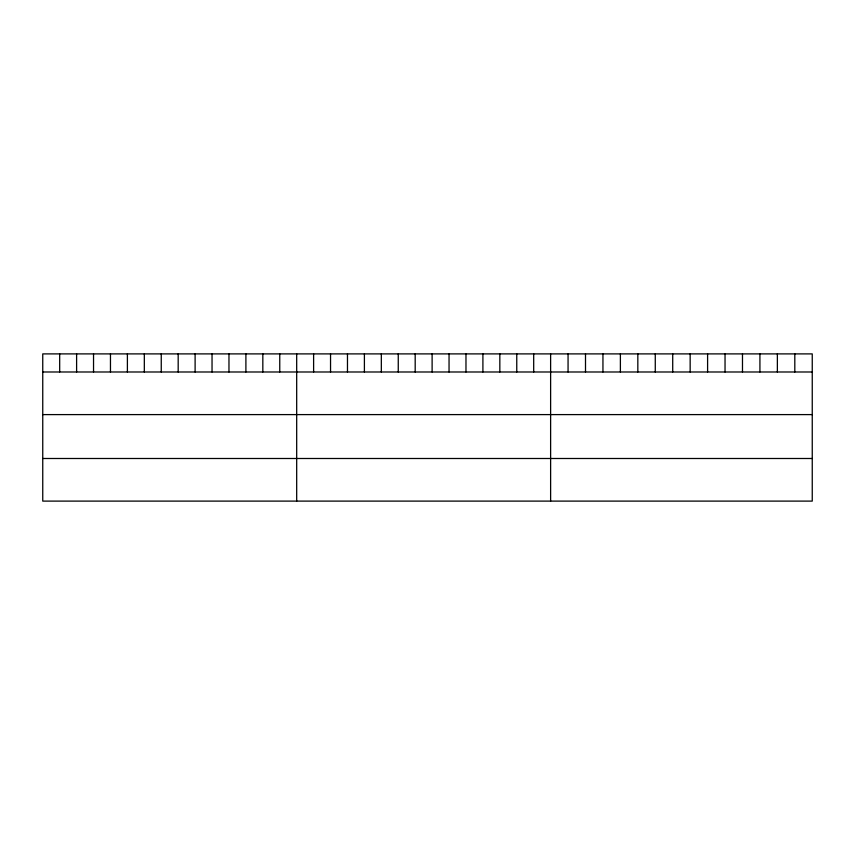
<?xml version="1.0" encoding="UTF-8"?>
<svg xmlns="http://www.w3.org/2000/svg" width="855" height="855" viewBox="0 0 855 855"><rect width="100%" height="100%" fill="white"/><g stroke="black" fill="none" stroke-linecap="round" stroke-linejoin="round"><path stroke-width="1.28" d="M812.25 371.989L812.25 501.105L42.75 501.105L42.75 353.895L812.25 353.895L812.25 371.989L42.75 371.989M42.75 414.6L812.25 414.6M42.75 458.494L812.25 458.494M794.808 353.895L794.808 371.989M777.366 353.895L777.366 371.989M759.924 353.895L759.924 371.989M742.482 353.895L742.482 371.989M725.04 353.895L725.04 371.989M707.598 353.895L707.598 371.989M690.156 353.895L690.156 371.989M672.714 353.895L672.714 371.989M655.272 353.895L655.272 371.989M637.83 353.895L637.83 371.989M620.388 353.895L620.388 371.989M602.946 353.895L602.946 371.989M585.504 353.895L585.504 371.989M568.062 353.895L568.062 371.989M550.62 353.895L550.62 501.105M533.691 353.895L533.691 371.989M516.762 353.895L516.762 371.989M499.833 353.895L499.833 371.989M482.904 353.895L482.904 371.989M465.975 353.895L465.975 371.989M449.046 353.895L449.046 371.989M432.117 353.895L432.117 371.989M415.188 353.895L415.188 371.989M398.259 353.895L398.259 371.989M381.33 353.895L381.33 371.989M364.401 353.895L364.401 371.989M347.472 353.895L347.472 371.989M330.543 353.895L330.543 371.989M313.614 353.895L313.614 371.989M296.685 353.895L296.685 501.105M279.756 353.895L279.756 371.989M262.827 353.895L262.827 371.989M245.898 353.895L245.898 371.989M228.969 353.895L228.969 371.989M212.04 353.895L212.04 371.989M195.111 353.895L195.111 371.989M178.182 353.895L178.182 371.989M161.253 353.895L161.253 371.989M144.324 353.895L144.324 371.989M127.395 353.895L127.395 371.989M110.466 353.895L110.466 371.989M93.537 353.895L93.537 371.989M76.608 353.895L76.608 371.989M59.679 353.895L59.679 371.989"/></g></svg>
